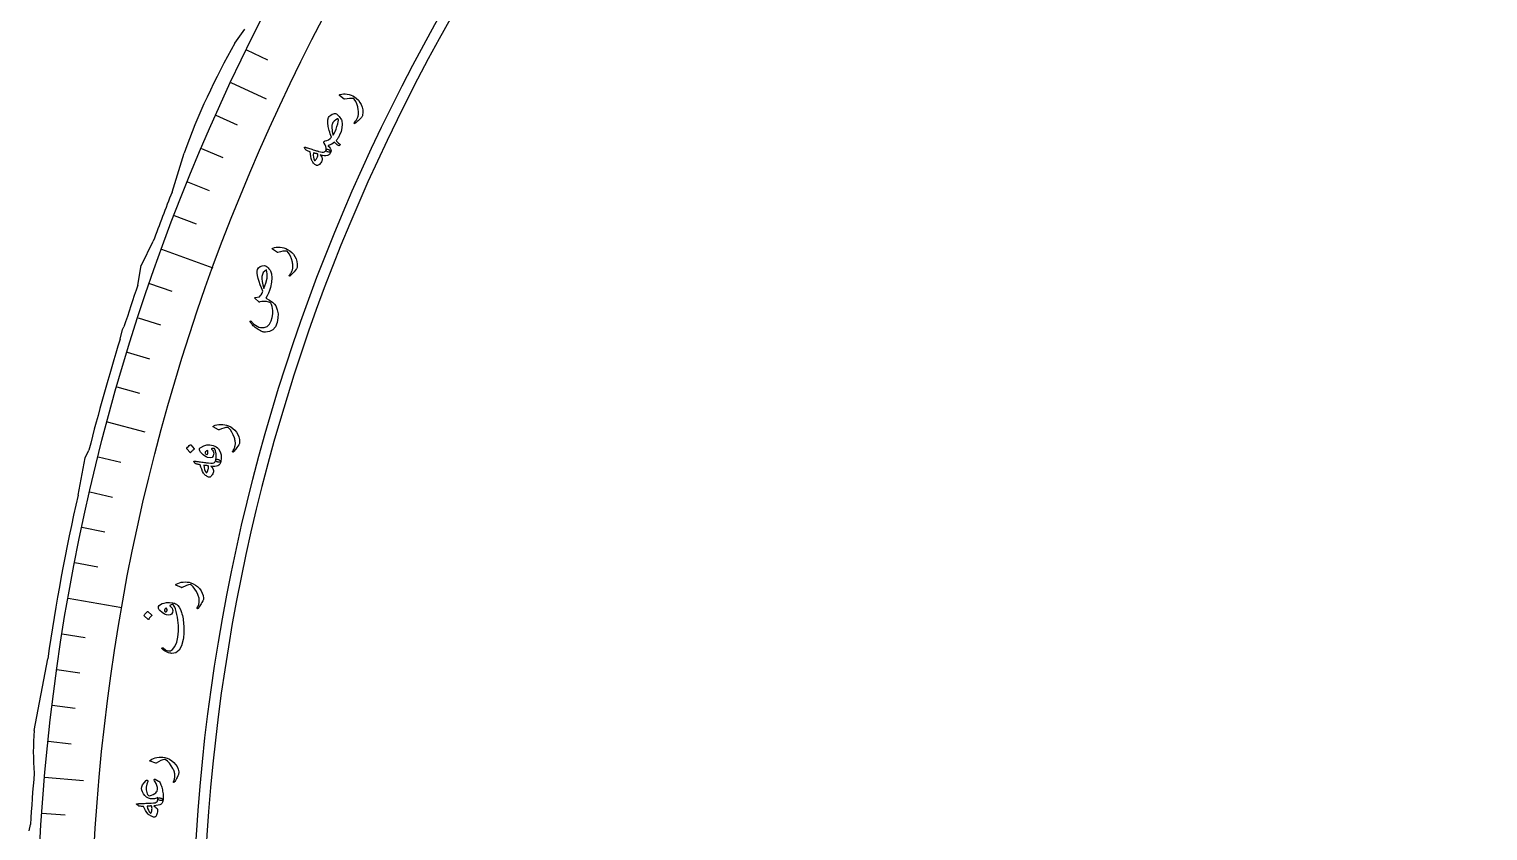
# Model space of a CAD drawing. Header units: millimetres. Extents: x -75 to 75, y -75 to 98.
# Drawn here: x -74.9 to -22.4, y 4.6 to 33.5 of the extents above; entities that cross this region are included whole.
import ezdxf

# ---------------------------------------------------------------- set-up
doc = ezdxf.new("R2010")
doc.units = ezdxf.units.MM
for name, color, linetype in [('CUT_INNER', 6, 'Continuous'), ('CUT_OUTER', 1, 'Continuous'), ('ENGRAVE', 7, 'Continuous'), ('ENGRAVE_FINE', 8, 'Continuous'), ('TEXT', 5, 'Continuous')]:
    doc.layers.add(name, color=color, linetype=linetype)

msp = doc.modelspace()

# ---------------------------------------------------------------- linework, layer by layer
at = {"layer": 'CUT_INNER'}
msp.add_arc((0.0001, -0.0002), 68.6249, 92.275813, 359.648624, dxfattribs=at)
at = {"layer": 'CUT_OUTER'}
for points in [[(-67.4779, 32.9441), (-67.126, 33.4522)], [(-69.7425, 27.585), (-69.3112, 28.9871)], [(-70.9768, 24.233), (-70.8516, 24.9429), (-70.8508, 24.9464), (-70.8494, 24.9497), (-70.418, 25.812)], [(-71.6136, 22.2815), (-71.5261, 22.6317), (-71.5251, 22.6349), (-71.5235, 22.638), (-71.4745, 22.7238)], [(-73.1235, 16.6703), (-72.8744, 18.0078), (-72.8736, 18.0112), (-72.8722, 18.0144), (-72.7367, 18.285)], [(-74.7031, 8.1896), (-74.2217, 10.7742)], [(-74.8881, 4.5723), (-74.8455, 4.8066)]]:
    msp.add_lwpolyline(points, dxfattribs=at)
for centre, radius, start, end in [((-45.4693, 20.3441), 25.3602, 150.2086, 160.07368), ((-3.3963, 1.2914), 71.3665, 158.381142, 159.904409), ((-4.2928, 1.4087), 70.4819, 161.105183, 162.397019), ((-0.4512, 0.1264), 74.5314, 162.706983, 165.898709), ((-0.4306, 0.0802), 74.562, 167.144066, 171.753973), ((-66.3965, 7.4192), 8.3423, 174.70089, 185.25187), ((-4.5427, 0.3481), 70.444, 174.862887, 176.371187)]:
    msp.add_arc(centre, radius, start, end, dxfattribs=at)
at = {"layer": 'ENGRAVE'}
for points in [[(-67.6264, 31.5347), (-66.3553, 30.942)], [(-70.1175, 25.5207), (-68.2724, 24.8491)], [(-72.075, 19.3124), (-70.7203, 18.9494)], [(-73.4839, 12.9572), (-71.5502, 12.6162)], [(-74.3336, 6.5033), (-72.9364, 6.3811)]]:
    msp.add_lwpolyline(points, dxfattribs=at)
for radius in [74.6175, 72.654, 69.0075]:
    msp.add_circle((0, 0), radius, dxfattribs=at)
at = {"layer": 'ENGRAVE_FINE'}
for points in [[(-67.0658, 32.7102), (-66.3094, 32.3413)], [(-68.1665, 30.3497), (-67.3977, 30.0074)], [(-68.6858, 29.1554), (-67.9112, 28.8266)], [(-69.1841, 27.9522), (-68.4039, 27.637)], [(-69.6614, 26.7405), (-68.8758, 26.439)], [(-70.5522, 24.2931), (-69.7566, 24.0191)], [(-70.9655, 23.0581), (-70.1651, 22.798)], [(-71.3571, 21.816), (-70.5523, 21.57)], [(-71.7269, 20.5674), (-70.918, 20.3354)], [(-72.401, 18.0516), (-71.5845, 17.848)], [(-72.7051, 16.7853), (-71.8851, 16.596)], [(-72.9869, 15.5139), (-72.1638, 15.3389)], [(-73.2466, 14.2377), (-72.4205, 14.0771)], [(-73.6988, 11.6727), (-72.8677, 11.5411)], [(-73.8913, 10.3847), (-73.058, 10.2676)], [(-74.0613, 9.0936), (-73.2261, 8.991)], [(-74.2087, 7.7997), (-73.3718, 7.7117)], [(-74.4357, 5.2051), (-73.5963, 5.1464)]]:
    msp.add_lwpolyline(points, dxfattribs=at)
at = {"layer": 'TEXT'}
for points in [[(-63.7145, 31.0682), (-63.7174, 31.0709), (-63.7195, 31.0735), (-63.7207, 31.076), (-63.7211, 31.0784), (-63.719, 31.084), (-63.7135, 31.0893), (-63.7046, 31.0945), (-63.6922, 31.0994), (-63.6345, 31.1139), (-63.5727, 31.1205), (-63.5069, 31.1193), (-63.4371, 31.1102), (-63.3649, 31.0943), (-63.2966, 31.0727), (-63.2322, 31.0455), (-63.1718, 31.0126), (-63.0988, 30.9562), (-63.0343, 30.8906), (-62.9783, 30.8159), (-62.9308, 30.7323), (-62.8946, 30.6424), (-62.8743, 30.55), (-62.8701, 30.4552), (-62.8817, 30.3578), (-62.8877, 30.3331), (-62.8972, 30.3101), (-62.9102, 30.2888), (-62.9268, 30.2691), (-62.9699, 30.2263), (-63.0092, 30.1877), (-63.0448, 30.1536), (-63.0767, 30.1238), (-63.1049, 30.0985), (-63.1292, 30.0778), (-63.1497, 30.0618), (-63.1663, 30.0504), (-63.1707, 30.0485), (-63.1747, 30.0475), (-63.1782, 30.0474), (-63.1813, 30.0483), (-63.1848, 30.0504), (-63.1877, 30.0531), (-63.1901, 30.0564), (-63.1918, 30.0602), (-63.1926, 30.0645), (-63.1918, 30.0688), (-63.1895, 30.0733), (-63.1857, 30.078), (-63.1617, 30.106), (-63.1399, 30.1332), (-63.1203, 30.1598), (-63.1029, 30.1857), (-63.0876, 30.2112), (-63.0743, 30.2364), (-63.0629, 30.2615), (-63.0535, 30.2863), (-63.0459, 30.312), (-63.0399, 30.3394), (-63.0356, 30.3686), (-63.0328, 30.3996), (-63.0317, 30.4325), (-63.0325, 30.4672), (-63.035, 30.5039), (-63.0394, 30.5424), (-63.0594, 30.6545), (-63.0901, 30.7573), (-63.1317, 30.8508), (-63.1842, 30.935), (-63.1888, 30.941), (-63.1951, 30.9461), (-63.203, 30.9503), (-63.2125, 30.9535), (-63.275, 30.9597), (-63.349, 30.9574), (-63.4343, 30.9467), (-63.5311, 30.9274), (-63.5367, 30.9272), (-63.5414, 30.9278), (-63.5451, 30.929), (-63.548, 30.931)], [(-64.109, 30.2752), (-64.0911, 30.3028), (-64.0637, 30.3305), (-64.0266, 30.3583), (-63.9798, 30.3862), (-63.9323, 30.4075), (-63.8898, 30.4167), (-63.8526, 30.4138), (-63.8205, 30.3988), (-63.7922, 30.3754), (-63.7623, 30.3455), (-63.7308, 30.3091), (-63.6978, 30.2661), (-63.6687, 30.2244), (-63.6472, 30.1906), (-63.6332, 30.1647), (-63.6267, 30.1468), (-63.615, 30.0278), (-63.6254, 29.9026), (-63.6579, 29.7713), (-63.7124, 29.6337), (-63.7256, 29.6066), (-63.7395, 29.5802), (-63.7544, 29.5544), (-63.77, 29.5294), (-63.7863, 29.505), (-63.8031, 29.4815), (-63.8204, 29.4588), (-63.8382, 29.4368), (-63.8247, 29.4198), (-63.7981, 29.3936), (-63.7584, 29.3583), (-63.7055, 29.3138), (-63.6958, 29.3039), (-63.6926, 29.2929), (-63.6959, 29.281), (-63.7058, 29.2681), (-63.7183, 29.259), (-63.7315, 29.2547), (-63.7454, 29.2554), (-63.7599, 29.2609), (-63.7759, 29.2721), (-63.7923, 29.2844), (-63.8092, 29.2977), (-63.8264, 29.312), (-63.8438, 29.3275), (-63.8613, 29.3441), (-63.8788, 29.3619), (-63.8963, 29.3809), (-63.9404, 29.3446), (-63.9854, 29.315), (-64.0314, 29.2921), (-64.0783, 29.2759), (-64.0933, 29.2717), (-64.1049, 29.2668), (-64.1131, 29.2612), (-64.1178, 29.2549), (-64.1188, 29.2484), (-64.1164, 29.2404), (-64.1106, 29.2309), (-64.1015, 29.2199), (-64.0558, 29.1652), (-64.0281, 29.1153), (-64.0184, 29.0702), (-64.0266, 29.0298), (-64.0301, 29.0256), (-64.0364, 29.0222), (-64.0454, 29.0199), (-64.0571, 29.0184), (-64.0967, 29.0213), (-64.129, 29.0275), (-64.1541, 29.037), (-64.1719, 29.0498), (-64.1853, 29.0656), (-64.1942, 29.0806), (-64.1986, 29.0946), (-64.1986, 29.1078), (-64.1948, 29.1634), (-64.2055, 29.2207), (-64.2306, 29.2797), (-64.2701, 29.3405), (-64.2776, 29.353), (-64.2811, 29.3657), (-64.2808, 29.3786), (-64.2766, 29.3919), (-64.2686, 29.4046), (-64.2577, 29.4143), (-64.2439, 29.421), (-64.2271, 29.4245), (-64.1665, 29.4397), (-64.108, 29.4678), (-64.0515, 29.509), (-63.9971, 29.5631), (-64.0223, 29.6248), (-64.045, 29.6844), (-64.0652, 29.7417), (-64.083, 29.7968), (-64.1201, 29.9499), (-64.1367, 30.0808), (-64.133, 30.1893), (-64.109, 30.2752)], [(-63.7813, 30.2223), (-63.85, 30.1868), (-63.9066, 30.1413), (-63.9509, 30.086), (-63.983, 30.0209), (-63.9902, 29.9878), (-63.9927, 29.9444), (-63.9905, 29.8907), (-63.9834, 29.8267), (-63.9787, 29.7935), (-63.9739, 29.7628), (-63.969, 29.7347), (-63.9641, 29.7092), (-63.959, 29.6862), (-63.9536, 29.6657), (-63.948, 29.6477), (-63.9421, 29.6321), (-63.9079, 29.6897), (-63.8737, 29.7606), (-63.8393, 29.8446), (-63.8046, 29.9418), (-63.7755, 30.0372), (-63.7589, 30.1139), (-63.7548, 30.172), (-63.7632, 30.2115), (-63.7659, 30.2181), (-63.7698, 30.2221), (-63.7749, 30.2235), (-63.7813, 30.2223)], [(-64.9722, 29.1731), (-64.9791, 29.1898), (-64.9765, 29.1994), (-64.9645, 29.2018), (-64.943, 29.1971), (-64.9306, 29.1931), (-64.9133, 29.1878), (-64.8911, 29.1811), (-64.8641, 29.1732), (-64.832, 29.1637), (-64.7947, 29.1524), (-64.7521, 29.1393), (-64.7043, 29.1244), (-64.6573, 29.1098), (-64.6153, 29.0967), (-64.5782, 29.0851), (-64.546, 29.075), (-64.5188, 29.0665), (-64.4969, 29.0595), (-64.4801, 29.0542), (-64.4685, 29.0505), (-64.3944, 29.0289), (-64.3339, 29.0185), (-64.287, 29.0195), (-64.2537, 29.0317), (-64.2375, 29.0436), (-64.223, 29.0603), (-64.21, 29.0817), (-64.1986, 29.1078), (-64.1891, 29.122), (-64.1762, 29.1304), (-64.16, 29.1329), (-64.1403, 29.1296), (-64.1184, 29.1216), (-64.0974, 29.1112), (-64.0772, 29.0983), (-64.0578, 29.0829), (-64.0424, 29.0675), (-64.032, 29.0535), (-64.0268, 29.0409), (-64.0266, 29.0298), (-64.0496, 28.9803), (-64.0781, 28.9415), (-64.112, 28.9135), (-64.1515, 28.8962), (-64.2011, 28.889), (-64.261, 28.8916), (-64.3312, 28.904), (-64.4117, 28.9261), (-64.378, 28.8785), (-64.3543, 28.8349), (-64.3406, 28.7953), (-64.3369, 28.7595), (-64.3414, 28.7339), (-64.3512, 28.7058), (-64.3664, 28.6752), (-64.387, 28.6422), (-64.4119, 28.6088), (-64.4355, 28.582), (-64.458, 28.5617), (-64.4792, 28.5481), (-64.5018, 28.5395), (-64.5228, 28.5365), (-64.5421, 28.539), (-64.5599, 28.5472), (-64.5802, 28.5615), (-64.6016, 28.5799), (-64.624, 28.6026), (-64.6474, 28.6294), (-64.6702, 28.6579), (-64.6878, 28.6818), (-64.7003, 28.7011), (-64.7077, 28.7159), (-64.7315, 28.7903), (-64.7501, 28.8682), (-64.7637, 28.9497), (-64.7722, 29.0348), (-64.81, 29.0488), (-64.8425, 29.0612), (-64.8697, 29.0721), (-64.8915, 29.0814), (-64.9092, 29.0906), (-64.924, 29.1012), (-64.9359, 29.113), (-64.945, 29.1262)], [(-64.6494, 28.9959), (-64.6567, 28.9157), (-64.6537, 28.8436), (-64.6405, 28.7797), (-64.617, 28.7238), (-64.6126, 28.7189), (-64.6075, 28.7167), (-64.6017, 28.7175), (-64.5952, 28.7211), (-64.5778, 28.7373), (-64.5616, 28.756), (-64.5467, 28.7774), (-64.5331, 28.8013), (-64.5208, 28.8278), (-64.5097, 28.8569), (-64.4999, 28.8885), (-64.4914, 28.9228), (-64.4907, 28.9284), (-64.4912, 28.9347), (-64.4927, 28.9419), (-64.4953, 28.9498), (-64.5115, 28.9557), (-64.5286, 28.9616), (-64.5465, 28.9674), (-64.5653, 28.9732), (-64.585, 28.9789), (-64.6056, 28.9846), (-64.627, 28.9903), (-64.6494, 28.9959)], [(-66.1288, 25.5293), (-66.1319, 25.5318), (-66.1342, 25.5343), (-66.1357, 25.5367), (-66.1363, 25.539), (-66.1347, 25.5447), (-66.1296, 25.5505), (-66.1211, 25.5564), (-66.1093, 25.5624), (-66.053, 25.5818), (-65.992, 25.5936), (-65.9264, 25.598), (-65.856, 25.5948), (-65.7827, 25.5852), (-65.7128, 25.5695), (-65.6464, 25.5478), (-65.5834, 25.5203), (-65.5058, 25.4702), (-65.436, 25.4104), (-65.3738, 25.3408), (-65.3193, 25.2614), (-65.2756, 25.1749), (-65.2476, 25.0846), (-65.2352, 24.9905), (-65.2386, 24.8925), (-65.2424, 24.8674), (-65.2499, 24.8436), (-65.2611, 24.8213), (-65.2759, 24.8003), (-65.3152, 24.7539), (-65.3511, 24.7122), (-65.3837, 24.6751), (-65.4129, 24.6427), (-65.4388, 24.6151), (-65.4613, 24.5924), (-65.4803, 24.5747), (-65.496, 24.562), (-65.5002, 24.5597), (-65.504, 24.5583), (-65.5075, 24.558), (-65.5107, 24.5586), (-65.5143, 24.5604), (-65.5175, 24.5628), (-65.5201, 24.5659), (-65.5222, 24.5696), (-65.5233, 24.5737), (-65.5229, 24.5782), (-65.521, 24.5829), (-65.5176, 24.5878), (-65.4961, 24.6177), (-65.4767, 24.6467), (-65.4594, 24.6749), (-65.4443, 24.7022), (-65.4312, 24.7289), (-65.4201, 24.7552), (-65.4109, 24.7811), (-65.4037, 24.8067), (-65.3983, 24.8329), (-65.3947, 24.8607), (-65.3928, 24.8902), (-65.3926, 24.9213), (-65.3944, 24.9541), (-65.3981, 24.9887), (-65.4038, 25.025), (-65.4114, 25.063), (-65.4408, 25.173), (-65.4802, 25.2728), (-65.5296, 25.3624), (-65.5891, 25.4418), (-65.5942, 25.4475), (-65.6009, 25.452), (-65.6091, 25.4555), (-65.6189, 25.4579), (-65.6817, 25.4587), (-65.7552, 25.4502), (-65.8393, 25.4322), (-65.9341, 25.4047), (-65.9396, 25.4041), (-65.9444, 25.4042), (-65.9482, 25.4051), (-65.9512, 25.4068)], [(-66.6652, 24.7886), (-66.6294, 24.8538), (-66.5754, 24.9003), (-66.5031, 24.9281), (-66.4126, 24.9372), (-66.3818, 24.9304), (-66.3504, 24.9149), (-66.3183, 24.8908), (-66.2855, 24.858), (-66.2552, 24.8231), (-66.2305, 24.7926), (-66.2115, 24.7664), (-66.198, 24.7446), (-66.1593, 24.6323), (-66.1475, 24.4956), (-66.1623, 24.3343), (-66.2036, 24.1484), (-66.2372, 24.0398), (-66.2764, 23.9385), (-66.3212, 23.8445), (-66.3715, 23.7577), (-66.2345, 23.684), (-66.1282, 23.6142), (-66.0525, 23.5482), (-66.0074, 23.486), (-65.9534, 23.3462), (-65.9278, 23.2002), (-65.9305, 23.0479), (-65.9615, 22.8892), (-66.0241, 22.7326), (-66.1143, 22.6212), (-66.2323, 22.555), (-66.3783, 22.534), (-66.3995, 22.5352), (-66.4212, 22.5376), (-66.4434, 22.5413), (-66.4661, 22.5462), (-66.4892, 22.5527), (-66.5124, 22.5608), (-66.5357, 22.5707), (-66.5591, 22.5822), (-66.6002, 22.6038), (-66.6399, 22.6273), (-66.6784, 22.6524), (-66.7155, 22.6794), (-66.7513, 22.708), (-66.7856, 22.7381), (-66.8184, 22.7696), (-66.8498, 22.8025), (-66.8623, 22.8167), (-66.874, 22.8305), (-66.8851, 22.8439), (-66.8955, 22.8569), (-66.9052, 22.8694), (-66.9143, 22.8813), (-66.9228, 22.8926), (-66.9306, 22.9033), (-66.9347, 22.9104), (-66.9365, 22.9169), (-66.9359, 22.923), (-66.933, 22.9285), (-66.9286, 22.9339), (-66.9238, 22.9376), (-66.9189, 22.9395), (-66.9137, 22.9397), (-66.9083, 22.9384), (-66.9028, 22.9359), (-66.8971, 22.9323), (-66.8913, 22.9275), (-66.8743, 22.9055), (-66.8548, 22.8835), (-66.8328, 22.8614), (-66.8084, 22.8393), (-66.7439, 22.7885), (-66.6802, 22.7491), (-66.6173, 22.721), (-66.5553, 22.7043), (-66.4274, 22.7018), (-66.3207, 22.7402), (-66.2351, 22.8195), (-66.1704, 22.9397), (-66.1335, 23.0646), (-66.1151, 23.1923), (-66.1153, 23.3226), (-66.1339, 23.4559), (-66.1462, 23.4985), (-66.1653, 23.5383), (-66.1912, 23.5754), (-66.224, 23.6096), (-66.2287, 23.6139), (-66.2351, 23.6174), (-66.2431, 23.6202), (-66.2529, 23.6221), (-66.3475, 23.6363), (-66.4331, 23.6414), (-66.5096, 23.6374), (-66.5772, 23.6242), (-66.5897, 23.6213), (-66.6001, 23.6207), (-66.6083, 23.6224), (-66.6143, 23.6263), (-66.7546, 23.7452), (-66.7637, 23.7583), (-66.7657, 23.7687), (-66.7606, 23.7762), (-66.7485, 23.781), (-66.5979, 23.8098), (-66.5654, 23.8423), (-66.5333, 23.8875), (-66.5017, 23.9453), (-66.4704, 24.0158), (-66.523, 24.1321), (-66.5691, 24.2465), (-66.6088, 24.3591), (-66.6421, 24.4698), (-66.6658, 24.5729), (-66.6775, 24.6604), (-66.6773, 24.7323), (-66.6652, 24.7886)], [(-66.3383, 24.7769), (-66.4068, 24.7335), (-66.458, 24.6807), (-66.4921, 24.6183), (-66.5089, 24.5464), (-66.5101, 24.4622), (-66.4982, 24.361), (-66.4732, 24.2429), (-66.4349, 24.1078), (-66.3633, 24.3022), (-66.3232, 24.4784), (-66.3148, 24.6366), (-66.3383, 24.7769)], [(-68.257, 19.1245), (-68.2603, 19.1267), (-68.2629, 19.1289), (-68.2645, 19.1311), (-68.2654, 19.1334), (-68.2643, 19.1392), (-68.2598, 19.1455), (-68.252, 19.1522), (-68.2407, 19.1592), (-68.1865, 19.1839), (-68.127, 19.2015), (-68.062, 19.2121), (-67.9917, 19.2156), (-67.9178, 19.213), (-67.8467, 19.204), (-67.7785, 19.1888), (-67.7132, 19.1673), (-67.6312, 19.1249), (-67.556, 19.0719), (-67.4875, 19.0085), (-67.4257, 18.9347), (-67.374, 18.8528), (-67.3375, 18.7656), (-67.3163, 18.6731), (-67.3103, 18.5752), (-67.3117, 18.5498), (-67.3169, 18.5255), (-67.3259, 18.5021), (-67.3387, 18.4799), (-67.3734, 18.4299), (-67.4052, 18.385), (-67.4341, 18.345), (-67.4601, 18.3099), (-67.4832, 18.28), (-67.5034, 18.2553), (-67.5207, 18.2359), (-67.535, 18.2217), (-67.539, 18.219), (-67.5427, 18.2173), (-67.5462, 18.2166), (-67.5493, 18.2169), (-67.5532, 18.2184), (-67.5565, 18.2205), (-67.5594, 18.2233), (-67.5619, 18.2268), (-67.5634, 18.2308), (-67.5634, 18.2352), (-67.562, 18.2401), (-67.5591, 18.2454), (-67.5405, 18.2772), (-67.5239, 18.3079), (-67.5094, 18.3376), (-67.497, 18.3662), (-67.4865, 18.394), (-67.4779, 18.4212), (-67.4712, 18.4479), (-67.4664, 18.474), (-67.4636, 18.5006), (-67.4626, 18.5287), (-67.4635, 18.5582), (-67.4663, 18.5892), (-67.4712, 18.6217), (-67.4782, 18.6557), (-67.4873, 18.6913), (-67.4986, 18.7285), (-67.5383, 18.8352), (-67.587, 18.9308), (-67.6447, 19.0153), (-67.7115, 19.0887), (-67.7171, 19.0938), (-67.7242, 19.0977), (-67.7327, 19.1004), (-67.7426, 19.1018), (-67.8052, 19.0967), (-67.8776, 19.0812), (-67.9596, 19.0553), (-68.0513, 19.0189), (-68.0568, 19.0178), (-68.0615, 19.0175), (-68.0654, 19.018), (-68.0686, 19.0194)], [(-69.2133, 18.3356), (-69.2152, 18.3388), (-69.2158, 18.3428), (-69.2151, 18.3476), (-69.213, 18.3531), (-69.1865, 18.3888), (-69.157, 18.4212), (-69.1245, 18.4503), (-69.0891, 18.4761), (-69.0842, 18.4782), (-69.0798, 18.4786), (-69.0758, 18.4771), (-69.0724, 18.4738), (-68.944, 18.3365), (-68.9413, 18.332), (-68.9416, 18.3271), (-68.945, 18.322), (-68.9515, 18.3166), (-68.957, 18.3119), (-68.9655, 18.3045), (-68.9769, 18.2942), (-68.9912, 18.2811), (-69.0085, 18.265), (-69.0289, 18.2456), (-69.0522, 18.2229), (-69.0786, 18.1968), (-69.0827, 18.1936), (-69.0863, 18.1923), (-69.0894, 18.1931), (-69.0919, 18.196)], [(-68.7568, 18.3304), (-68.751, 18.3439), (-68.7408, 18.3578), (-68.7261, 18.3722), (-68.7069, 18.387), (-68.6012, 18.444), (-68.4914, 18.4737), (-68.3775, 18.4763), (-68.2594, 18.4519), (-68.2006, 18.4293), (-68.15, 18.4022), (-68.1078, 18.3706), (-68.0738, 18.3345), (-68.0115, 18.2305), (-67.9766, 18.1197), (-67.9692, 18.0021), (-67.9892, 17.8775), (-67.9953, 17.8661), (-68.0068, 17.8579), (-68.0237, 17.853), (-68.0459, 17.8514), (-68.0579, 17.8518), (-68.0699, 17.8531), (-68.0819, 17.8554), (-68.0939, 17.8586), (-68.1057, 17.8624), (-68.1168, 17.8665), (-68.1273, 17.8708), (-68.1373, 17.8754), (-68.1538, 17.8855), (-68.1651, 17.8973), (-68.1711, 17.9106), (-68.1718, 17.9255), (-68.1565, 18.0483), (-68.1588, 18.1591), (-68.1788, 18.2579), (-68.2166, 18.3448), (-68.246, 18.349), (-68.2698, 18.3509), (-68.2879, 18.3505), (-68.3005, 18.3478), (-68.3118, 18.3435), (-68.3197, 18.3388), (-68.3242, 18.3338), (-68.3252, 18.3283), (-68.325, 18.3243), (-68.324, 18.3209), (-68.3223, 18.3182), (-68.3199, 18.316), (-68.2851, 18.2858), (-68.2606, 18.2535), (-68.2465, 18.219), (-68.2426, 18.1825), (-68.2608, 18.0842), (-68.3045, 18.0249), (-68.374, 18.0046), (-68.4692, 18.0233), (-68.5209, 18.0456), (-68.5724, 18.0765), (-68.6237, 18.1162), (-68.6749, 18.1646), (-68.7173, 18.2126), (-68.745, 18.2563), (-68.7582, 18.2956), (-68.7568, 18.3304)], [(-68.9454, 17.8602), (-68.955, 17.8755), (-68.9541, 17.8853), (-68.9426, 17.8897), (-68.9207, 17.8887), (-68.9078, 17.8868), (-68.8898, 17.8845), (-68.8669, 17.8817), (-68.8389, 17.8784), (-68.8056, 17.8744), (-68.7669, 17.8695), (-68.7228, 17.8637), (-68.6732, 17.8571), (-68.6244, 17.8506), (-68.5808, 17.8447), (-68.5422, 17.8395), (-68.5088, 17.835), (-68.4806, 17.8311), (-68.4578, 17.8279), (-68.4403, 17.8255), (-68.4283, 17.8237), (-68.3516, 17.8149), (-68.2902, 17.8148), (-68.2442, 17.8236), (-68.2134, 17.8413), (-68.1995, 17.8557), (-68.1879, 17.8746), (-68.1787, 17.8979), (-68.1718, 17.9255), (-68.1648, 17.9411), (-68.1536, 17.9515), (-68.1379, 17.9568), (-68.118, 17.9568), (-68.0951, 17.9526), (-68.0726, 17.9459), (-68.0505, 17.9366), (-68.0289, 17.9246), (-68.0111, 17.912), (-67.9985, 17.8999), (-67.9912, 17.8884), (-67.9892, 17.8775), (-68.0036, 17.8248), (-68.0252, 17.7818), (-68.0539, 17.7485), (-68.0899, 17.7248), (-68.1376, 17.7095), (-68.1971, 17.702), (-68.2684, 17.7024), (-68.3515, 17.7106), (-68.3103, 17.6694), (-68.2796, 17.6304), (-68.2594, 17.5936), (-68.2498, 17.559), (-68.2498, 17.533), (-68.2548, 17.5036), (-68.2647, 17.4709), (-68.2794, 17.4349), (-68.2984, 17.3978), (-68.3172, 17.3674), (-68.3359, 17.3437), (-68.3546, 17.3267), (-68.3754, 17.3144), (-68.3956, 17.3079), (-68.4151, 17.3072), (-68.434, 17.3123), (-68.4564, 17.3229), (-68.4806, 17.3376), (-68.5064, 17.3561), (-68.534, 17.3787), (-68.5613, 17.4029), (-68.5827, 17.4235), (-68.5982, 17.4405), (-68.608, 17.4538), (-68.6439, 17.5231), (-68.6754, 17.5968), (-68.7024, 17.6749), (-68.725, 17.7574), (-68.7647, 17.7648), (-68.7988, 17.7716), (-68.8274, 17.7777), (-68.8505, 17.7833), (-68.8695, 17.7894), (-68.8859, 17.7973), (-68.8996, 17.807), (-68.9107, 17.8185)], [(-68.5557, 18.2049), (-68.5554, 18.1832), (-68.5445, 18.1633), (-68.5231, 18.1453), (-68.4912, 18.1291), (-68.4859, 18.1278), (-68.482, 18.1272), (-68.4795, 18.1272), (-68.4785, 18.1279), (-68.4682, 18.147), (-68.46, 18.167), (-68.4541, 18.1879), (-68.4503, 18.2096), (-68.4493, 18.2293), (-68.4509, 18.2462), (-68.4552, 18.2602), (-68.4621, 18.2714), (-68.5007, 18.2573), (-68.5292, 18.2414), (-68.5476, 18.224), (-68.5557, 18.2049)], [(-68.5975, 17.7396), (-68.5912, 17.6593), (-68.5762, 17.5888), (-68.5524, 17.5279), (-68.5199, 17.4768), (-68.5147, 17.4727), (-68.5093, 17.4714), (-68.5037, 17.4731), (-68.498, 17.4777), (-68.4835, 17.4966), (-68.4707, 17.5178), (-68.4596, 17.5414), (-68.4502, 17.5673), (-68.4424, 17.5954), (-68.4364, 17.626), (-68.4321, 17.6588), (-68.4294, 17.694), (-68.4297, 17.6996), (-68.4312, 17.7059), (-68.4339, 17.7126), (-68.4379, 17.72), (-68.4548, 17.7231), (-68.4726, 17.726), (-68.4913, 17.7288), (-68.5108, 17.7313), (-68.5312, 17.7337), (-68.5524, 17.7358), (-68.5745, 17.7378), (-68.5975, 17.7396)], [(-69.6033, 13.422), (-69.6068, 13.4238), (-69.6095, 13.4258), (-69.6113, 13.4279), (-69.6124, 13.4301), (-69.6118, 13.436), (-69.6078, 13.4427), (-69.6005, 13.4499), (-69.5899, 13.4579), (-69.538, 13.487), (-69.48, 13.5094), (-69.4162, 13.5253), (-69.3464, 13.5347), (-69.2725, 13.5381), (-69.201, 13.5351), (-69.1318, 13.5255), (-69.0649, 13.5095), (-68.9797, 13.474), (-68.9003, 13.4275), (-68.8268, 13.37), (-68.7592, 13.3015), (-68.7008, 13.2241), (-68.6572, 13.1402), (-68.6285, 13.0498), (-68.6144, 12.9527), (-68.6137, 12.9273), (-68.6169, 12.9026), (-68.624, 12.8786), (-68.6349, 12.8554), (-68.6653, 12.8028), (-68.6933, 12.7553), (-68.7188, 12.7131), (-68.7418, 12.676), (-68.7624, 12.6443), (-68.7805, 12.618), (-68.7961, 12.5972), (-68.8092, 12.5818), (-68.813, 12.5788), (-68.8165, 12.5768), (-68.8199, 12.5759), (-68.8231, 12.5759), (-68.827, 12.5771), (-68.8305, 12.5789), (-68.8337, 12.5814), (-68.8364, 12.5847), (-68.8382, 12.5886), (-68.8386, 12.593), (-68.8376, 12.598), (-68.8351, 12.6035), (-68.8192, 12.6367), (-68.8053, 12.6687), (-68.7933, 12.6995), (-68.7832, 12.729), (-68.775, 12.7576), (-68.7687, 12.7854), (-68.7643, 12.8126), (-68.7617, 12.839), (-68.761, 12.8657), (-68.7624, 12.8938), (-68.7657, 12.9231), (-68.7711, 12.9538), (-68.7786, 12.9858), (-68.7884, 13.0191), (-68.8004, 13.0539), (-68.8147, 13.09), (-68.8631, 13.193), (-68.9195, 13.2843), (-68.984, 13.3637), (-69.0566, 13.4313), (-69.0627, 13.436), (-69.0701, 13.4393), (-69.0788, 13.4412), (-69.0888, 13.4419), (-69.1507, 13.4316), (-69.2215, 13.4101), (-69.3011, 13.3776), (-69.3896, 13.3338), (-69.3949, 13.3321), (-69.3996, 13.3314), (-69.4036, 13.3317), (-69.4068, 13.3328)], [(-70.2345, 12.61), (-70.23, 12.6521), (-70.2067, 12.6905), (-70.1646, 12.7252), (-70.1036, 12.7562), (-70.0274, 12.7798), (-69.9393, 12.7922), (-69.8393, 12.7936), (-69.7275, 12.784), (-69.6875, 12.7778), (-69.651, 12.7683), (-69.618, 12.7555), (-69.5886, 12.7393), (-69.5328, 12.691), (-69.4831, 12.6252), (-69.4394, 12.542), (-69.4017, 12.4413), (-69.3858, 12.3856), (-69.3715, 12.3284), (-69.3589, 12.2698), (-69.348, 12.2099), (-69.3388, 12.1484), (-69.3312, 12.0853), (-69.3254, 12.0205), (-69.3212, 11.954), (-69.3186, 11.8876), (-69.3174, 11.8229), (-69.3176, 11.7599), (-69.3191, 11.6986), (-69.3221, 11.6389), (-69.3269, 11.5807), (-69.3334, 11.5239), (-69.3415, 11.4687), (-69.3979, 11.2418), (-69.4856, 11.0825), (-69.6049, 10.9905), (-69.7562, 10.966), (-69.7898, 10.9698), (-69.8276, 10.9777), (-69.8695, 10.9898), (-69.9155, 11.0059), (-69.9654, 11.0282), (-70.0128, 11.0558), (-70.0578, 11.0886), (-70.1003, 11.1267), (-70.105, 11.1321), (-70.1081, 11.138), (-70.1094, 11.1445), (-70.1091, 11.1515), (-70.1072, 11.158), (-70.1036, 11.1629), (-70.0984, 11.1662), (-70.0916, 11.1679), (-70.0844, 11.1681), (-70.078, 11.1668), (-70.0723, 11.1641), (-70.0674, 11.1598), (-69.9663, 11.0862), (-69.8752, 11.0527), (-69.7943, 11.059), (-69.7236, 11.105), (-69.6394, 11.2179), (-69.5763, 11.366), (-69.5341, 11.5494), (-69.5126, 11.7684), (-69.5101, 11.8656), (-69.5122, 11.9639), (-69.5187, 12.063), (-69.5298, 12.1632), (-69.5453, 12.2642), (-69.5653, 12.366), (-69.5899, 12.4686), (-69.619, 12.572), (-69.6389, 12.6279), (-69.6633, 12.6718), (-69.6922, 12.7038), (-69.7258, 12.7238), (-69.7518, 12.7211), (-69.7766, 12.7138), (-69.8001, 12.702), (-69.8222, 12.6857), (-69.8236, 12.6836), (-69.8227, 12.6805), (-69.8195, 12.6764), (-69.8142, 12.6714), (-69.7718, 12.633), (-69.742, 12.5931), (-69.7247, 12.5518), (-69.7198, 12.509), (-69.7321, 12.4346), (-69.7639, 12.3813), (-69.8155, 12.3491), (-69.8867, 12.3379), (-69.9459, 12.3487), (-70.0148, 12.3814), (-70.0934, 12.4359), (-70.1816, 12.5124), (-70.2027, 12.5354), (-70.2186, 12.5593), (-70.2291, 12.5842), (-70.2345, 12.61)], [(-70.742, 12.3179), (-70.7441, 12.321), (-70.745, 12.325), (-70.7447, 12.3298), (-70.7432, 12.3355), (-70.7198, 12.3734), (-70.6932, 12.4083), (-70.6633, 12.4403), (-70.6303, 12.4692), (-70.6256, 12.4717), (-70.6212, 12.4724), (-70.6171, 12.4713), (-70.6134, 12.4683), (-70.4737, 12.3423), (-70.4706, 12.338), (-70.4705, 12.3332), (-70.4735, 12.3278), (-70.4794, 12.3218), (-70.4846, 12.3166), (-70.4924, 12.3084), (-70.5029, 12.2972), (-70.516, 12.2829), (-70.5319, 12.2653), (-70.5504, 12.2442), (-70.5718, 12.2194), (-70.5958, 12.1911), (-70.5996, 12.1874), (-70.6031, 12.1859), (-70.6062, 12.1864), (-70.6089, 12.189)], [(-69.9393, 12.5806), (-69.9472, 12.5899), (-69.9561, 12.5938), (-69.966, 12.5922), (-69.9768, 12.5852), (-70.0056, 12.5539), (-70.0166, 12.5237), (-70.0098, 12.4946), (-69.9853, 12.4667), (-69.977, 12.4621), (-69.9694, 12.4601), (-69.9624, 12.4606), (-69.956, 12.4636), (-69.9325, 12.4894), (-69.9218, 12.5175), (-69.9241, 12.5478), (-69.9393, 12.5806)], [(-70.5311, 7.0807), (-70.5347, 7.0822), (-70.5376, 7.084), (-70.5396, 7.0859), (-70.5409, 7.088), (-70.5408, 7.0939), (-70.5375, 7.1009), (-70.5309, 7.1088), (-70.521, 7.1177), (-70.4719, 7.1513), (-70.4162, 7.1789), (-70.3541, 7.2005), (-70.2854, 7.2161), (-70.2121, 7.2262), (-70.1406, 7.2297), (-70.0708, 7.2264), (-70.0028, 7.2165), (-69.9147, 7.1888), (-69.8315, 7.1496), (-69.7531, 7.099), (-69.6795, 7.0369), (-69.6144, 6.9652), (-69.5634, 6.8855), (-69.5266, 6.7981), (-69.5039, 6.7027), (-69.5009, 6.6774), (-69.5018, 6.6525), (-69.5067, 6.628), (-69.5154, 6.6039), (-69.541, 6.5487), (-69.5645, 6.4989), (-69.5861, 6.4546), (-69.6057, 6.4156), (-69.6233, 6.3821), (-69.639, 6.3543), (-69.6527, 6.3322), (-69.6644, 6.3157), (-69.6678, 6.3124), (-69.6712, 6.3101), (-69.6745, 6.3088), (-69.6776, 6.3086), (-69.6816, 6.3093), (-69.6853, 6.3108), (-69.6887, 6.3131), (-69.6917, 6.3161), (-69.6939, 6.3198), (-69.6946, 6.3242), (-69.6941, 6.3292), (-69.6921, 6.3349), (-69.6793, 6.3694), (-69.6683, 6.4026), (-69.6591, 6.4343), (-69.6517, 6.4646), (-69.6462, 6.4938), (-69.6424, 6.5221), (-69.6405, 6.5495), (-69.6403, 6.5761), (-69.642, 6.6028), (-69.6459, 6.6306), (-69.6519, 6.6595), (-69.66, 6.6896), (-69.6704, 6.7207), (-69.6831, 6.7531), (-69.6982, 6.7866), (-69.7157, 6.8212), (-69.7732, 6.9195), (-69.8377, 7.0053), (-69.9091, 7.0786), (-69.9875, 7.1394), (-69.9939, 7.1434), (-70.0016, 7.1461), (-70.0104, 7.1472), (-70.0205, 7.1469), (-70.0812, 7.1311), (-70.1498, 7.1034), (-70.2261, 7.0637), (-70.3102, 7.0121), (-70.3155, 7.01), (-70.32, 7.0089), (-70.324, 7.0088), (-70.3274, 7.0096)], [(-70.3488, 6.4325), (-70.2286, 6.3647), (-70.2168, 6.3565), (-70.2074, 6.3486), (-70.2003, 6.3413), (-70.1955, 6.3345), (-70.1762, 6.3), (-70.1584, 6.2634), (-70.1424, 6.2246), (-70.1279, 6.1836), (-70.1148, 6.1405), (-70.1027, 6.0955), (-70.0917, 6.0484), (-70.0818, 5.9994), (-70.0674, 5.9081), (-70.0605, 5.828), (-70.0609, 5.7589), (-70.0688, 5.701), (-70.0808, 5.6796), (-70.1021, 5.6665), (-70.1328, 5.6618), (-70.1727, 5.6654), (-70.2083, 5.6737), (-70.2344, 5.6835), (-70.2508, 5.6949), (-70.2576, 5.7079), (-70.2575, 5.71), (-70.2573, 5.7121), (-70.2571, 5.7142), (-70.257, 5.7163), (-70.2541, 5.7317), (-70.2524, 5.7469), (-70.2517, 5.7619), (-70.252, 5.7767), (-70.2916, 5.7545), (-70.3346, 5.7383), (-70.3811, 5.7282), (-70.431, 5.7241), (-70.5193, 5.7301), (-70.5966, 5.7518), (-70.6628, 5.7893), (-70.7181, 5.8425), (-70.7681, 5.9094), (-70.8055, 5.974), (-70.8301, 6.0363), (-70.8419, 6.0962), (-70.8363, 6.1593), (-70.8067, 6.2287), (-70.753, 6.3043), (-70.6752, 6.3862), (-70.6635, 6.3952), (-70.6515, 6.3988), (-70.6391, 6.3972), (-70.6264, 6.3902), (-70.617, 6.3811), (-70.6124, 6.3705), (-70.6127, 6.3585), (-70.6179, 6.3451), (-70.6551, 6.249), (-70.674, 6.1509), (-70.6745, 6.051), (-70.6565, 5.9493), (-70.6432, 5.9085), (-70.6273, 5.8767), (-70.6088, 5.8539), (-70.5878, 5.8402), (-70.56, 5.835), (-70.5236, 5.8401), (-70.4783, 5.8556), (-70.4244, 5.8814), (-70.3693, 5.9136), (-70.3275, 5.9447), (-70.2989, 5.9749), (-70.2835, 6.004), (-70.2713, 6.0693), (-70.2731, 6.136), (-70.289, 6.2043), (-70.3189, 6.2741), (-70.3552, 6.3383), (-70.3722, 6.3715), (-70.3815, 6.3976), (-70.3829, 6.4166), (-70.3765, 6.4287), (-70.3697, 6.4332), (-70.3627, 6.4353), (-70.3558, 6.4351), (-70.3488, 6.4325)], [(-71.0072, 5.5165), (-71.0193, 5.5299), (-71.0201, 5.5398), (-71.0097, 5.5461), (-70.9879, 5.5489), (-70.9748, 5.5494), (-70.9567, 5.5502), (-70.9336, 5.5514), (-70.9055, 5.5531), (-70.8721, 5.5549), (-70.8331, 5.5569), (-70.7886, 5.559), (-70.7386, 5.5611), (-70.6895, 5.5633), (-70.6455, 5.5651), (-70.6066, 5.5667), (-70.5729, 5.5681), (-70.5445, 5.5692), (-70.5215, 5.5701), (-70.5039, 5.5708), (-70.4917, 5.5712), (-70.4146, 5.5759), (-70.3542, 5.5866), (-70.3104, 5.6033), (-70.2832, 5.626), (-70.272, 5.6427), (-70.2639, 5.6633), (-70.2589, 5.6878), (-70.257, 5.7163), (-70.2529, 5.7329), (-70.2436, 5.7451), (-70.2291, 5.7529), (-70.2095, 5.7565), (-70.1862, 5.7564), (-70.1629, 5.7537), (-70.1395, 5.7484), (-70.1161, 5.7404), (-70.0963, 5.7311), (-70.0819, 5.7214), (-70.0727, 5.7114), (-70.0688, 5.701), (-70.0737, 5.6466), (-70.0874, 5.6004), (-70.1099, 5.5626), (-70.1412, 5.533), (-70.1855, 5.5095), (-70.2428, 5.4917), (-70.313, 5.4796), (-70.3962, 5.4733), (-70.3485, 5.4399), (-70.3114, 5.4068), (-70.2852, 5.3741), (-70.2696, 5.3418), (-70.2651, 5.3161), (-70.2649, 5.2864), (-70.2688, 5.2525), (-70.2771, 5.2144), (-70.2892, 5.1745), (-70.3024, 5.1413), (-70.3167, 5.1147), (-70.3321, 5.0947), (-70.3505, 5.079), (-70.3692, 5.069), (-70.3883, 5.0649), (-70.4078, 5.0666), (-70.4317, 5.0732), (-70.4581, 5.0833), (-70.4868, 5.0971), (-70.5179, 5.1145), (-70.5489, 5.1336), (-70.5736, 5.1501), (-70.5919, 5.1641), (-70.6038, 5.1755), (-70.6513, 5.2374), (-70.6952, 5.3045), (-70.7355, 5.3767), (-70.7722, 5.4539), (-70.8126, 5.4542), (-70.8474, 5.4549), (-70.8766, 5.456), (-70.9003, 5.4574), (-70.9201, 5.4601), (-70.9376, 5.4651), (-70.9528, 5.4722), (-70.9658, 5.4815)], [(-70.6435, 5.4587), (-70.6233, 5.3808), (-70.5962, 5.3139), (-70.5621, 5.2582), (-70.5211, 5.2136), (-70.5153, 5.2104), (-70.5098, 5.2101), (-70.5046, 5.2128), (-70.4997, 5.2183), (-70.4888, 5.2394), (-70.4799, 5.2626), (-70.4731, 5.2877), (-70.4683, 5.3148), (-70.4657, 5.3439), (-70.4651, 5.375), (-70.4666, 5.4081), (-70.4701, 5.4432), (-70.4714, 5.4487), (-70.474, 5.4546), (-70.4778, 5.4608), (-70.483, 5.4674), (-70.5002, 5.4675), (-70.5182, 5.4672), (-70.5371, 5.4666), (-70.5567, 5.4657), (-70.5772, 5.4645), (-70.5985, 5.4629), (-70.6206, 5.461), (-70.6435, 5.4587)]]:
    msp.add_lwpolyline(points, close=True, dxfattribs=at)

doc.saveas('drawing.dxf')
